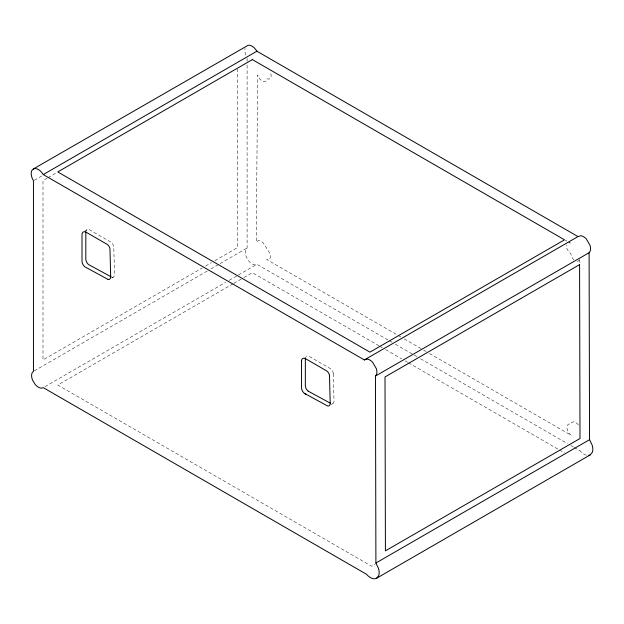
<?xml version="1.0" encoding="UTF-8"?>
<svg xmlns="http://www.w3.org/2000/svg" width="624" height="624" viewBox="0 0 624 624"><rect width="100%" height="100%" fill="white"/><g stroke="black" fill="none" stroke-linecap="round" stroke-linejoin="round"><path stroke-width="0.47" stroke-dasharray="3.12 2.34" d="M579.314 260.325L577.075 261.503M247.104 65.185L247.104 248.017L246.067 249.038A9.298 5.366 60 0 0 246.23 256.823L248.765 261.035A9.719 5.608 60 0 0 255.544 264.763L256.916 264.295L388.557 340.298M34.297 180.274L42.705 175.414M47.206 178.136L42.994 180.57L42.994 359.915L202.192 268.008M48.048 177.653L57.314 172.302M84.841 231.005L87.134 229.687M111.758 277.976L113.279 277.095M205.561 266.058L211.458 262.657M214.828 260.707L237.572 247.58L237.572 69.202M34.297 370.882L207.574 270.839M210.935 268.897L219.352 264.038M220.194 263.554L247.104 248.017M44.951 386.677L225.794 282.266M229.164 280.324L237.572 275.465M238.415 274.981L256.916 264.295M232.978 283.858L57.775 385.016L371.693 566.249L375.063 564.307M233.821 283.374L243.087 278.023M243.929 277.54L252.353 272.672L378.932 345.758M331.274 404.516L332.803 403.634M569.244 242.791L570.32 243.071L567.793 241.613M565.266 240.154L566.951 241.129M400.811 336.944L266.659 259.49L268.624 259.49L269.958 258.25A6.716 3.877 60 0 0 269.794 253.258L263.461 243.188A7.738 4.469 60 0 0 258.274 240.583L256.207 242.182L257.689 74.927L259.724 78.866A6.887 3.978 60 0 0 264.833 81.682L266.315 80.785L266.971 78.858L269.108 79.131L270.613 78.031A6.661 3.845 60 0 0 270.613 72.969L269.966 71.503M404.188 338.887L422.752 349.604M423.595 350.095L426.122 351.554M429.499 353.504L571.249 435.341L569.119 433.22L567.575 430.443A6.747 3.892 60 0 1 567.333 425.303L568.69 424.024L570.726 424.047L571.74 422.362L573.511 421.824A7.379 4.259 60 0 1 577.894 424.351L578.854 425.584M389.399 340.782L391.934 342.248M395.312 344.198L417.245 356.866M420.623 358.808L567.45 443.578M570.827 445.528L573.355 446.995M574.205 447.478L580.109 450.887M379.774 346.242L382.309 347.701M385.679 349.651L401.716 358.909M405.093 360.859L407.62 362.318M408.463 362.809L558.675 449.53M559.517 450.013L564.58 452.938M110.752 242.026L90.215 230.17A5.85 3.377 60 0 0 86.167 230.685M579.649 259.381L579.883 263.671M333.302 373.651L334.019 401.037A5.304 3.058 60 0 1 331.414 403.751M247.104 58.383L247.104 61.3M586.365 455.208A12.597 7.27 60 0 1 580.109 450.887M245.926 55.084A9.828 5.671 60 0 1 245.037 48.422M573.963 259.904A6.396 3.689 60 0 1 572.996 258.859L571.49 256.316L570.835 253.672L568.698 251.729L567.107 249.046A6.256 3.611 60 0 1 566.522 245.021M111.891 277.22A5.304 3.058 60 0 0 114.512 274.513L113.786 247.12A4.259 2.457 60 0 0 110.752 242.042M333.317 373.659A4.259 2.457 60 0 0 330.268 368.581L309.738 356.71A5.85 3.377 60 0 0 306.267 356.468"/><path stroke-width="0.94" d="M376.412 578.347L378.713 575.617A12.028 6.942 60 0 0 378.472 568.339L375.905 563.02L375.453 376.061L376.373 374.79A9.602 5.546 60 0 0 376.373 368.698L372.583 362.193A10.07 5.811 60 0 0 367.216 359.089L364.338 359.931L43.267 174.564L41.746 172.45A10.273 5.928 60 0 0 34.585 168.566L32.05 170.173A9.828 5.671 60 0 0 32.269 178.433L33.454 180.757L33.454 371.366L32.409 372.388A9.298 5.366 60 0 0 32.573 380.172L35.116 384.392A9.719 5.608 60 0 0 41.886 388.112L43.267 387.652L366.46 574.244A12.597 7.27 60 0 0 374.689 578.783L376.412 578.347L590.07 454.99L592.363 452.267A12.028 6.942 60 0 0 592.121 444.99L589.555 439.67L589.103 252.704L590.023 251.441A9.602 5.546 60 0 0 590.031 245.349L586.24 238.844A10.07 5.811 60 0 0 580.874 235.739L577.988 236.582L364.338 359.931M33.142 169.073L248.243 45.217A10.273 5.928 60 0 1 255.403 49.101L256.916 51.215L577.988 236.582M43.267 174.564L256.916 51.215M375.453 376.061L589.103 252.704M375.905 563.02L589.555 439.67M588.346 455.434L590.07 454.99M111.064 276.783L88.639 264.599A4.883 2.816 60 0 1 85.823 259.085L85.831 232.37A5.85 3.377 60 0 1 85.855 231.738M108.085 279.435L84.817 266.799A4.883 2.816 60 0 1 82.001 261.284L82.017 234.569A5.85 3.377 60 0 1 86.401 232.401M308.155 391.131L330.587 403.315M301.54 361.109L301.54 387.832A4.883 2.816 60 0 0 304.34 393.323L327.6 405.967A5.304 3.058 60 0 0 330.213 403.252L329.488 375.859M86.401 232.378L106.938 244.226A4.259 2.457 60 0 1 109.98 249.327L110.682 276.705A5.304 3.058 60 0 1 108.077 279.419M329.503 375.866A4.259 2.457 60 0 0 326.453 370.781L305.924 358.909A5.85 3.377 60 0 0 301.517 361.093M305.924 394.196A5.023 2.902 60 0 1 304.34 393.338M308.155 391.123A4.883 2.816 60 0 1 305.339 385.616L305.354 358.901A5.85 3.377 60 0 1 305.495 357.716M252.353 59.592L57.775 171.928L369.931 352.147L564.509 239.811L252.353 59.592M579.579 264.631L385.008 376.966L385.421 550.852L580 438.516L579.579 264.631"/></g></svg>
